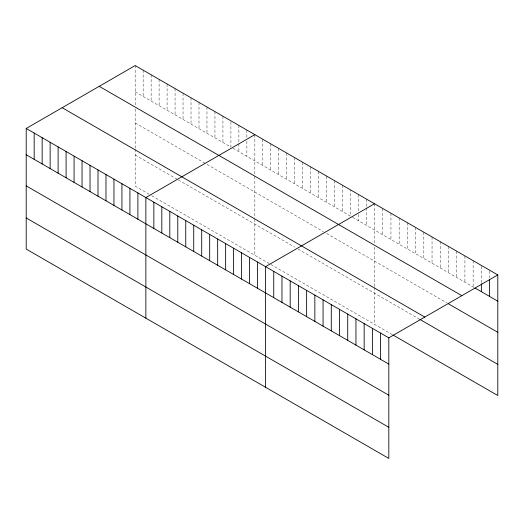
<?xml version="1.0" encoding="UTF-8"?>
<svg xmlns="http://www.w3.org/2000/svg" width="524" height="524" viewBox="0 0 524 524"><rect width="100%" height="100%" fill="white"/><g stroke="black" fill="none" stroke-linecap="round" stroke-linejoin="round"><path stroke-width="0.39" stroke-dasharray="2.62 1.97" d="M135.179 91.824L230.907 147.093L230.907 120.828M232.905 148.246L350.576 216.183L350.576 189.917M352.567 217.336L474.515 287.735M135.179 122.957L205.644 163.639M206.973 164.412L323.315 231.582M326.642 233.501L447.116 303.049M135.179 155.032L177.721 179.601M178.389 179.981L294.73 247.151M298.058 249.07L419.03 318.913M149.137 194.227L135.179 186.164L135.179 149.419M151.796 195.76L270.135 264.083M270.797 264.469L392.319 334.626M489.58 270.967L489.58 278.133M481.36 266.218L481.36 282.934M473.139 260.677L473.139 286.942M464.919 255.935L464.919 282.2M456.705 251.186L456.705 277.451M448.485 246.444L448.485 272.709M440.265 241.695L440.265 267.961M432.045 236.953L432.045 263.218M423.824 232.204L423.824 258.47M415.604 227.462L415.604 253.727M407.384 222.713L407.384 248.979M399.164 217.971L399.164 244.236M390.95 213.222L390.95 239.488M382.73 208.48L382.73 234.745M374.509 203.731L374.509 244.007M374.509 247.125L374.509 286.792M374.509 287.597L374.509 324.343M366.531 199.127L366.531 207.085M366.531 207.884L366.531 225.392M358.554 194.522L358.554 211.238M358.554 214.421L358.554 220.787M342.598 185.313L342.598 211.578M334.62 180.708L334.62 206.967M326.642 176.097L326.642 202.362M318.664 171.492L318.664 197.758M310.686 166.887L310.686 193.153M302.708 162.283L302.708 188.548M294.73 157.678L294.73 183.944M286.752 153.067L286.752 179.332M278.775 148.462L278.775 174.728M270.797 143.858L270.797 170.123M262.819 139.253L262.819 165.518M254.841 134.648L254.841 174.924M254.841 176.477L254.841 218.508M254.841 219.307L254.841 255.254M246.863 130.037L246.863 138.002M246.863 141.185L246.863 156.303M238.885 125.433L238.885 142.947M238.885 143.74L238.885 151.698M222.929 116.223L222.929 142.489M214.951 111.619L214.951 137.884M206.973 107.007L206.973 133.273M198.996 102.403L198.996 128.668M191.018 97.798L191.018 124.064M183.04 93.193L183.04 119.459M175.062 88.589L175.062 114.854M167.084 83.984L167.084 110.243M159.106 79.373L159.106 105.638M151.135 74.768L151.135 101.034M143.157 70.164L143.157 96.429M135.179 65.559L135.179 105.835M135.179 108.946L135.179 148.62"/><path stroke-width="0.79" d="M26.2 128.472L388.821 337.836L388.821 458.441L26.2 249.083L26.2 128.472L135.179 65.559L497.8 274.917L497.8 395.528L393 335.019M254.841 134.648L145.869 197.561L145.869 318.173M374.509 203.731L265.53 266.651L265.53 387.262M388.821 337.836L497.8 274.917M475.196 288.135L497.8 301.182M99.213 86.322L461.841 295.68M448.485 303.841L497.8 332.314M62.16 107.715L424.787 317.072M419.717 319.312L497.8 364.39M26.2 154.737L388.821 364.101M26.2 185.876L388.821 395.234M26.2 217.951L388.821 427.309M489.58 279.724L489.58 296.433M481.36 283.733L481.36 291.691M380.607 333.087L380.607 359.353M372.387 328.345L372.387 354.61M364.167 323.596L364.167 349.862M355.947 318.854L355.947 345.12M347.726 314.105L347.726 340.371M339.506 309.363L339.506 335.629M331.286 304.614L331.286 330.88M323.066 299.872L323.066 326.138M314.852 295.123L314.852 321.389M306.632 290.381L306.632 316.647M298.411 285.632L298.411 311.898M290.191 280.89L290.191 307.156M281.971 276.141L281.971 302.407M273.751 271.399L273.751 297.665M257.553 262.046L257.553 288.311M249.575 257.441L249.575 283.707M241.597 252.837L241.597 279.096M233.619 248.225L233.619 274.491M225.641 243.621L225.641 269.886M217.663 239.016L217.663 265.282M209.685 234.411L209.685 260.677M201.707 229.807L201.707 256.072M193.729 225.196L193.729 251.461M185.751 220.591L185.751 246.856M177.78 215.986L177.78 242.252M169.802 211.382L169.802 237.647M161.824 206.777L161.824 233.042M153.846 202.166L153.846 228.431M137.891 192.956L137.891 219.222M129.913 188.352L129.913 214.617M121.935 183.747L121.935 210.013M113.957 179.136L113.957 205.401M105.979 174.531L105.979 200.797M98.001 169.927L98.001 196.192M90.023 165.322L90.023 191.588M82.045 160.717L82.045 186.983M74.067 156.106L74.067 182.372M66.09 151.502L66.09 177.767M58.112 146.897L58.112 173.162M50.134 142.292L50.134 168.558M42.156 137.688L42.156 163.953M34.178 133.083L34.178 159.348"/></g></svg>
